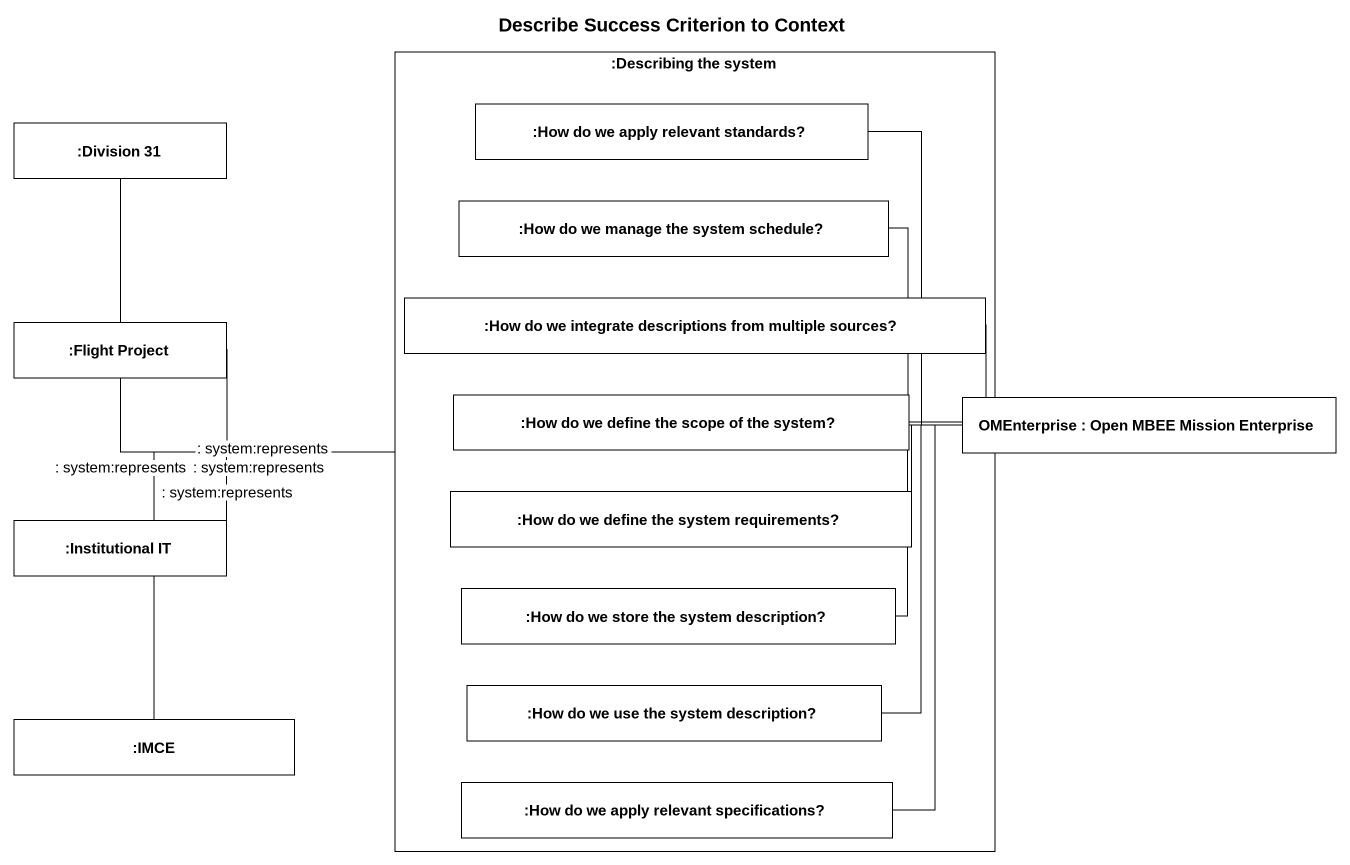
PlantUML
@startuml
title Describe Success Criterion to Context
rectangle ":Describing the system" as Describing_the_system {
  rectangle ":How do we apply relevant standards?" as How_do_we_apply_relevant
  rectangle ":How do we manage the system schedule?" as How_do_we_manage_the_system
  rectangle ":How do we integrate descriptions from multiple sources?" as How_do_we_integrate
  rectangle ":How do we define the scope of the system?" as How_do_we_define_the_scope
  rectangle ":How do we define the system requirements?" as How_do_we_define_the_system
  rectangle ":How do we store the system description?" as How_do_we_store_the_system
  rectangle ":How do we use the system description?" as How_do_we_use_the_system
  rectangle ":How do we apply relevant specifications?" as How_do_we_apply_relevant_2
}
rectangle ":Division 31" as Division_31
rectangle ":Flight Project" as Flight_Project
rectangle "OMEnterprise : Open MBEE Mission Enterprise" as OMEnterprise
rectangle ":Institutional IT" as Institutional_IT
rectangle ":IMCE" as IMCE
Division_31 -right- Describing_the_system : : system:represents
How_do_we_apply_relevant -- OMEnterprise
How_do_we_manage_the_system -right- OMEnterprise
How_do_we_integrate -right- OMEnterprise
Flight_Project -right- Describing_the_system : : system:represents
How_do_we_define_the_scope -right- OMEnterprise
How_do_we_define_the_system -right- OMEnterprise
Institutional_IT -right- Describing_the_system : : system:represents
How_do_we_store_the_system -right- OMEnterprise
IMCE -right- Describing_the_system : : system:represents
How_do_we_use_the_system -up- OMEnterprise
How_do_we_apply_relevant_2 -up- OMEnterprise
@enduml
